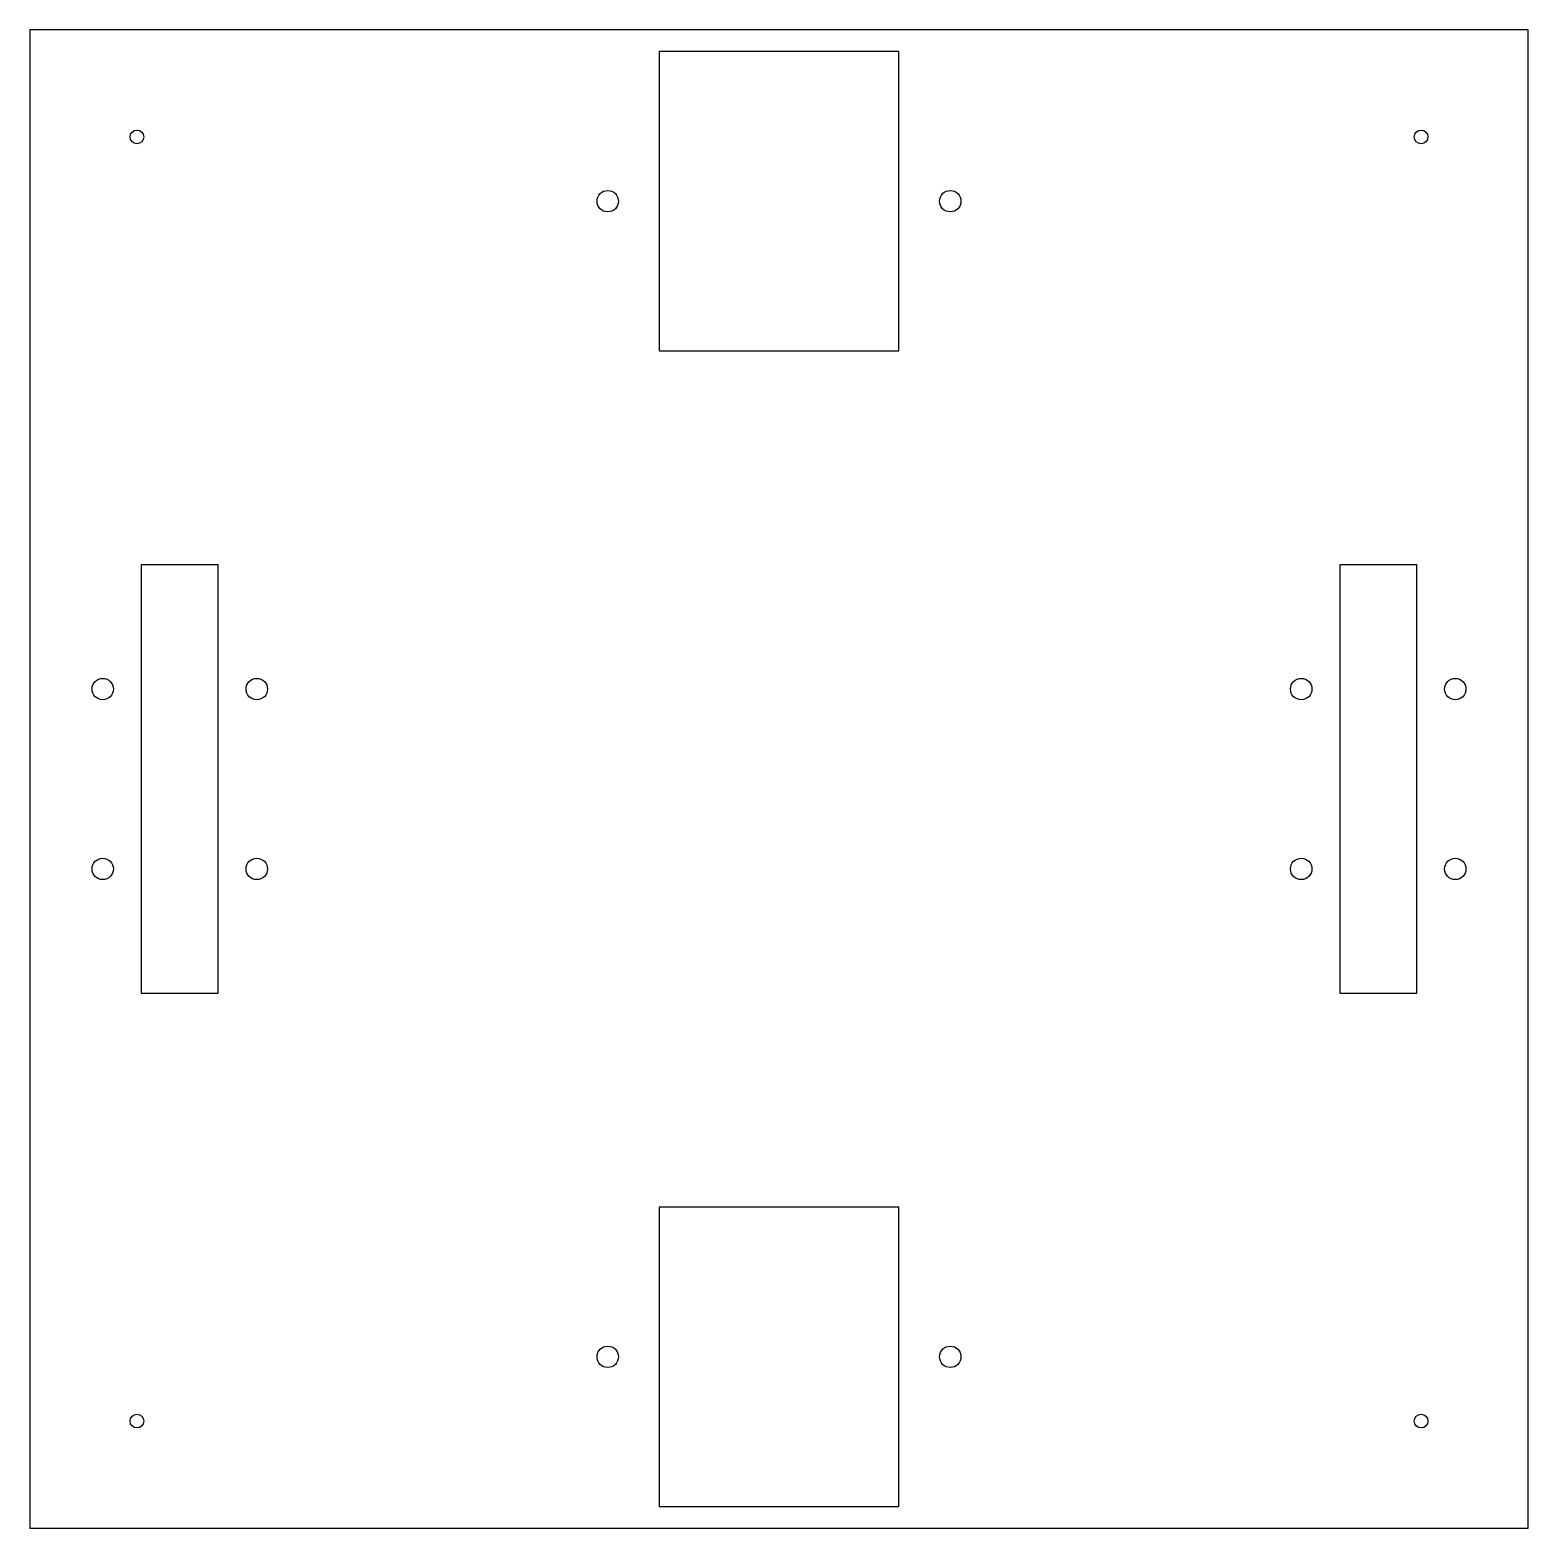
# Model space of a CAD drawing. Header units: millimetres. Extents: x -175 to 175, y -175 to 175.
import ezdxf

# ---------------------------------------------------------------- set-up
doc = ezdxf.new("R2010")
doc.units = ezdxf.units.MM

msp = doc.modelspace()

# ---------------------------------------------------------------- linework, layer by layer
at = {"color": 7, "linetype": 'Continuous', "lineweight": 25}
for p, q in [((175, 175), (-175, 175)), ((-175, 175), (-175, -175)), ((175, -175), (175, 175)), ((-28, 170), (-28, 100)), ((28, 170), (-28, 170)), ((28, 100), (28, 170)), ((-28, 100), (28, 100)), ((-149, 50), (-149, -50)), ((-131, 50), (-149, 50)), ((-131, -50), (-131, 50)), ((131, 50), (131, -50)), ((149, 50), (131, 50)), ((149, -50), (149, 50)), ((-149, -50), (-131, -50)), ((131, -50), (149, -50)), ((-28, -100), (-28, -170)), ((28, -100), (-28, -100)), ((28, -170), (28, -100)), ((-28, -170), (28, -170)), ((-175, -175), (175, -175))]:
    msp.add_line(p, q, dxfattribs=at)
for centre, radius in [((-150, 150), 1.6), ((150, 150), 1.6), ((-40, 135), 2.5), ((40, 135), 2.5), ((-158, 21), 2.5), ((-122, 21), 2.5), ((122, 21), 2.5), ((158, 21), 2.5), ((-158, -21), 2.5), ((-122, -21), 2.5), ((122, -21), 2.5), ((158, -21), 2.5), ((-40, -135), 2.5), ((40, -135), 2.5), ((-150, -150), 1.6), ((150, -150), 1.6)]:
    msp.add_circle(centre, radius, dxfattribs=at)

doc.saveas('drawing.dxf')
